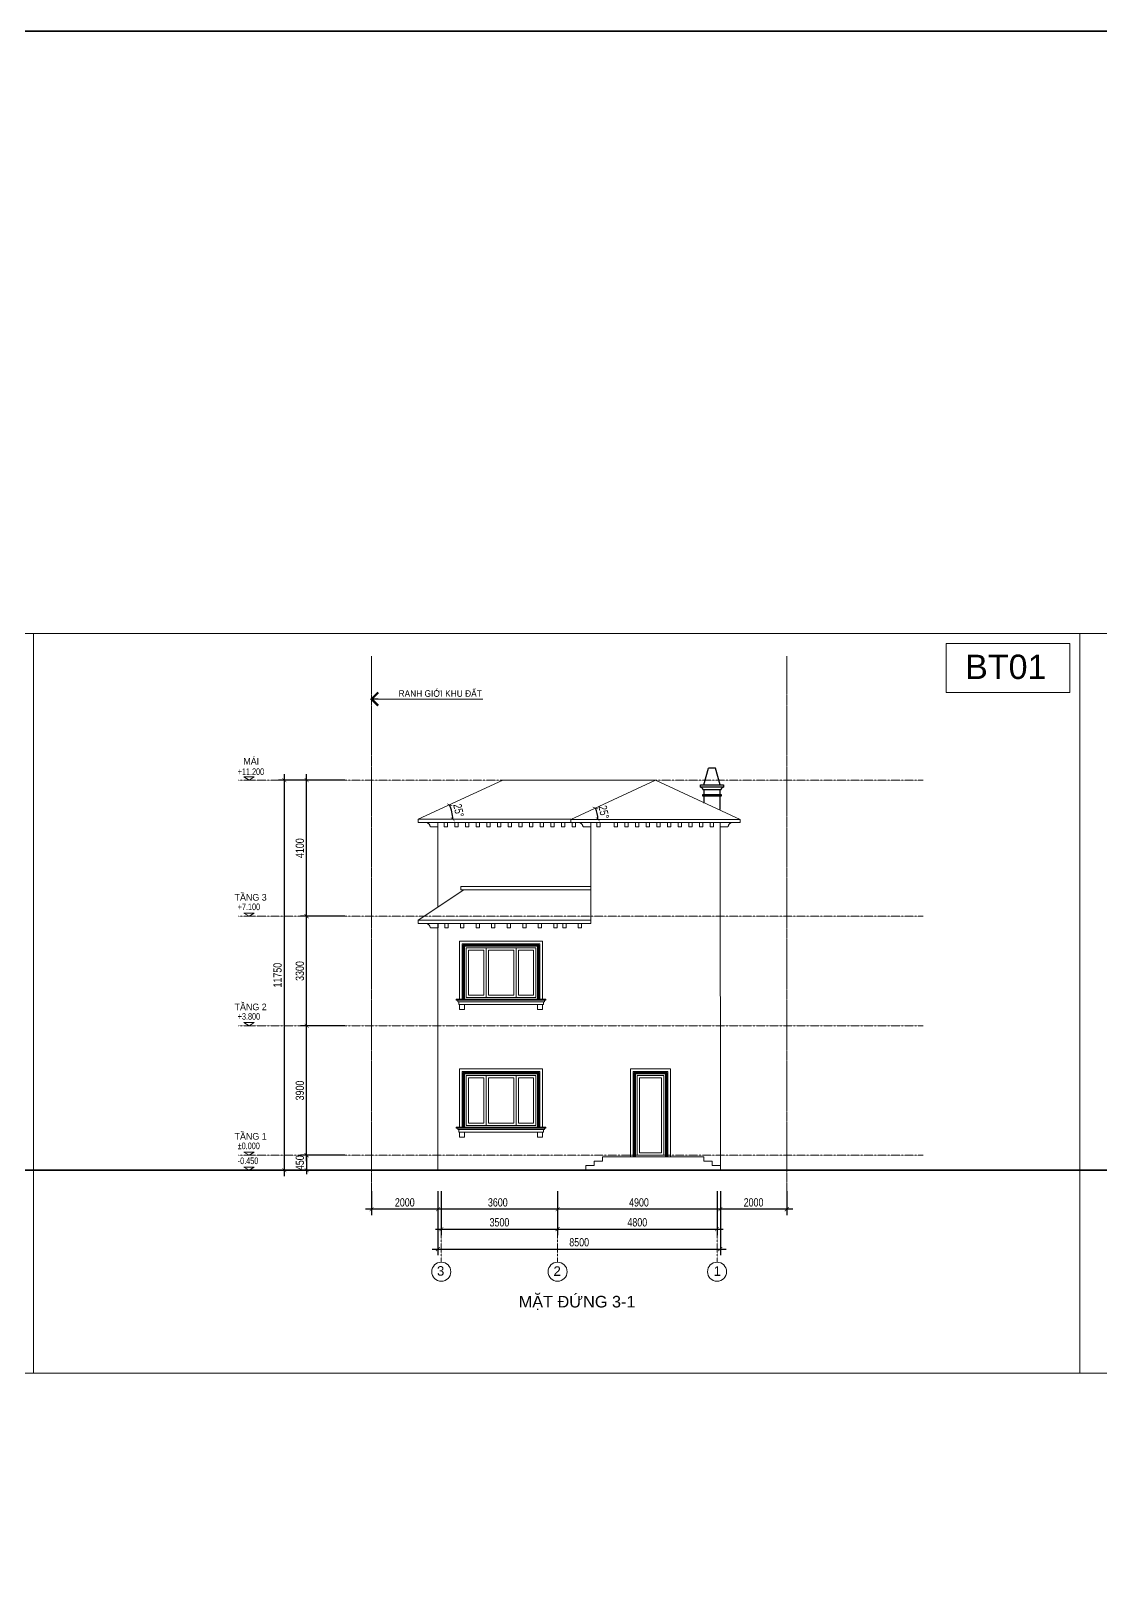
# Model space of a CAD drawing. Header units: millimetres. Extents: x 33748 to 451939, y -263262 to 62681.
# Drawn here: x 305517 to 337714, y 15701 to 62681 of the extents above; entities that cross this region are included whole.
import ezdxf
from ezdxf.enums import TextEntityAlignment as Align

# ---------------------------------------------------------------- set-up
doc = ezdxf.new("R2010")
doc.units = ezdxf.units.MM
doc.header["$PDMODE"] = 98
doc.linetypes.add('CENTER', pattern=[50.8, 31.75, -6.35, 6.35, -6.35])
doc.linetypes.add('HIDDEN', pattern=[0.375, 0.25, -0.125])
doc.layers.get('Defpoints').update_dxf_attribs({"color": 202, "lineweight": 13})
for name, color, linetype, lineweight in [('-CENTER', 143, 'CENTER', 13), ('-CONCRETE', 1, 'Continuous', 35), ('-DIM', 9, 'Continuous', 13), ('-DOOR', 137, 'Continuous', 9), ('-HATCH', 8, 'Continuous', 5), ('-KH', 143, 'Continuous', 13), ('-LINE1', 7, 'Continuous', 18), ('-RANH GIOI KHU DAT', 12, 'CENTER', 18), ('-TEXT', 7, 'Continuous', 15), ('-WALL', 4, 'Continuous', 35), ('A72', 9, 'Continuous', 5)]:
    doc.layers.add(name, color=color, linetype=linetype, lineweight=lineweight)
for name, color, linetype in [('-HATCH CONCRETE', 54, 'Continuous'), ('1-NETMANH', 8, 'Continuous'), ('12. NET DIM', 9, 'Continuous'), ('SOLO', 7, 'Continuous')]:
    doc.layers.add(name, color=color, linetype=linetype)
doc.styles.add('1', font='arial.ttf')
doc.styles.add('AVANH', font='', dxfattribs={"width": 0.8})
doc.styles.get("Standard").update_dxf_attribs({"font": 'arial.ttf'})
doc.styles.add('vnavanth', font='', dxfattribs={"width": 0.8})
doc.styles.add('X-5M-DH-TUM1$0$AVANTH', font='arial.ttf', dxfattribs={"width": 0.9})
doc.styles.add('X-ALL-SECTION$0$ROMANS', font='arial.ttf')
doc.styles.get('AVANH').set_extended_font_data('.VnAvantH')
doc.styles.get('vnavanth').set_extended_font_data('.VnAvantH')
doc.dimstyles.new('C_100A3', dxfattribs={"dimscale": 100, "dimtxt": 2.5, "dimasz": 1.2, "dimexe": 1.8, "dimexo": 0, "dimgap": 0.75, "dimtad": 1, "dimdec": 0, "dimzin": 0, "dimdsep": 46, "dimtxsty": 'AVANH', "dimblk": 'ARCHTICK', "dimcen": 0, "dimdle": 1.8, "dimclrd": 256, "dimclre": 256, "dimclrt": 7, "dimadec": 0, "dimazin": 0, "dimtfac": 0.0001, "dimtdec": 0, "dimtix": 1, "dimtmove": 2, "dimatfit": 3, "dimldrblk": 'ARCHTICK', "dimfxl": 1.8, "dimtolj": 1, "dimtzin": 0, "dimarcsym": 0})
doc.dimstyles.new('X-ALL-SECTION$0$ARROWS', dxfattribs={"dimscale": 100, "dimtxt": 2, "dimasz": 1, "dimexe": 2, "dimexo": 5, "dimgap": 1, "dimtad": 1, "dimdec": 0, "dimzin": 0, "dimdsep": 46, "dimtxsty": 'X-ALL-SECTION$0$ROMANS', "dimblk": 'X-ALL-SECTION$0$ARROWS', "dimcen": 0, "dimclrd": 256, "dimclre": 256, "dimclrt": 256, "dimazin": 0, "dimtfac": 0.5, "dimtdec": 0, "dimtofl": 0, "dimtmove": 2, "dimatfit": 3, "dimldrblk": 'X-ALL-SECTION$0$ARROWS', "dimfxl": 1, "dimtolj": 1, "dimtzin": 0, "dimlwd": -1, "dimlwe": -1, "dimarcsym": 0})

# ---------------------------------------------------------------- blocks, each defined once
blk = doc.blocks.new('_ARCHTICK')
at = {"const_width": 0.15}
blk.add_lwpolyline([(-0.5, -0.5), (0.5, 0.5)], dxfattribs=at)
blk = doc.blocks.new('*D735')
at = {"layer": '12. NET DIM', "lineweight": -2, "transparency": 16777216}
for p, q in [((326262, 27736), (326262, 27016)), ((328262, 27736), (328262, 27016)), ((328442, 27196), (326082, 27196))]:
    blk.add_line(p, q, dxfattribs=at)
at = {"layer": 'Defpoints', "color": 0, "transparency": 16777216}
for p in [(326262, 27736), (328262, 27736), (326262, 27196)]:
    blk.add_point(p, dxfattribs=at)
at = {"layer": '12. NET DIM', "lineweight": -2, "transparency": 16777216, "xscale": 120, "yscale": 120, "zscale": 120, "rotation": 180}
blk.add_blockref('_ARCHTICK', (326262, 27196), dxfattribs=at)
at = {"layer": '12. NET DIM', "lineweight": -2, "transparency": 16777216, "xscale": 120, "yscale": 120, "zscale": 120}
blk.add_blockref('_ARCHTICK', (328262, 27196), dxfattribs=at)
at = {"layer": '12. NET DIM', "color": 7, "transparency": 16777216, "insert": (327262, 27400), "char_height": 250, "attachment_point": 5, "style": 'AVANH'}
blk.add_mtext('\\A1;2000', dxfattribs=at)
blk = doc.blocks.new('*D736')
at = {"layer": '12. NET DIM', "lineweight": -2, "transparency": 16777216}
for p, q in [((321362, 27736), (321362, 27016)), ((326262, 27736), (326262, 27016)), ((326442, 27196), (321182, 27196))]:
    blk.add_line(p, q, dxfattribs=at)
at = {"layer": 'Defpoints', "color": 0, "transparency": 16777216}
for p in [(321362, 27736), (326262, 27736), (321362, 27196)]:
    blk.add_point(p, dxfattribs=at)
at = {"layer": '12. NET DIM', "lineweight": -2, "transparency": 16777216, "xscale": 120, "yscale": 120, "zscale": 120, "rotation": 180}
blk.add_blockref('_ARCHTICK', (321362, 27196), dxfattribs=at)
at = {"layer": '12. NET DIM', "lineweight": -2, "transparency": 16777216, "xscale": 120, "yscale": 120, "zscale": 120}
blk.add_blockref('_ARCHTICK', (326262, 27196), dxfattribs=at)
at = {"layer": '12. NET DIM', "color": 7, "transparency": 16777216, "insert": (323812, 27400), "char_height": 250, "attachment_point": 5, "style": 'AVANH'}
blk.add_mtext('\\A1;4900', dxfattribs=at)
blk = doc.blocks.new('*D737')
at = {"layer": '12. NET DIM', "lineweight": -2, "transparency": 16777216}
for p, q in [((317762, 27736), (317762, 27016)), ((321362, 27736), (321362, 27016)), ((321542, 27196), (317582, 27196))]:
    blk.add_line(p, q, dxfattribs=at)
at = {"layer": 'Defpoints', "color": 0, "transparency": 16777216}
for p in [(317762, 27736), (321362, 27736), (317762, 27196)]:
    blk.add_point(p, dxfattribs=at)
at = {"layer": '12. NET DIM', "lineweight": -2, "transparency": 16777216, "xscale": 120, "yscale": 120, "zscale": 120, "rotation": 180}
blk.add_blockref('_ARCHTICK', (317762, 27196), dxfattribs=at)
at = {"layer": '12. NET DIM', "lineweight": -2, "transparency": 16777216, "xscale": 120, "yscale": 120, "zscale": 120}
blk.add_blockref('_ARCHTICK', (321362, 27196), dxfattribs=at)
at = {"layer": '12. NET DIM', "color": 7, "transparency": 16777216, "insert": (319562, 27400), "char_height": 250, "attachment_point": 5, "style": 'AVANH'}
blk.add_mtext('\\A1;3600', dxfattribs=at)
blk = doc.blocks.new('*D738')
at = {"layer": '12. NET DIM', "lineweight": -2, "transparency": 16777216}
for p, q in [((315762, 27736), (315762, 27016)), ((317762, 27736), (317762, 27016)), ((317942, 27196), (315582, 27196))]:
    blk.add_line(p, q, dxfattribs=at)
at = {"layer": 'Defpoints', "color": 0, "transparency": 16777216}
for p in [(315762, 27736), (317762, 27736), (315762, 27196)]:
    blk.add_point(p, dxfattribs=at)
at = {"layer": '12. NET DIM', "lineweight": -2, "transparency": 16777216, "xscale": 120, "yscale": 120, "zscale": 120, "rotation": 180}
blk.add_blockref('_ARCHTICK', (315762, 27196), dxfattribs=at)
at = {"layer": '12. NET DIM', "lineweight": -2, "transparency": 16777216, "xscale": 120, "yscale": 120, "zscale": 120}
blk.add_blockref('_ARCHTICK', (317762, 27196), dxfattribs=at)
at = {"layer": '12. NET DIM', "color": 7, "transparency": 16777216, "insert": (316762, 27400), "char_height": 250, "attachment_point": 5, "style": 'AVANH'}
blk.add_mtext('\\A1;2000', dxfattribs=at)
blk = doc.blocks.new('*D739')
at = {"layer": '12. NET DIM', "lineweight": -2, "transparency": 16777216}
for p, q in [((317862, 27736), (317862, 26416)), ((321362, 27736), (321362, 26416)), ((317682, 26596), (321542, 26596))]:
    blk.add_line(p, q, dxfattribs=at)
at = {"layer": 'Defpoints', "color": 0, "transparency": 16777216}
for p in [(317862, 27736), (321362, 27736), (321362, 26596)]:
    blk.add_point(p, dxfattribs=at)
at = {"layer": '12. NET DIM', "lineweight": -2, "transparency": 16777216, "xscale": 120, "yscale": 120, "zscale": 120, "rotation": 180}
blk.add_blockref('_ARCHTICK', (317862, 26596), dxfattribs=at)
at = {"layer": '12. NET DIM', "lineweight": -2, "transparency": 16777216, "xscale": 120, "yscale": 120, "zscale": 120}
blk.add_blockref('_ARCHTICK', (321362, 26596), dxfattribs=at)
at = {"layer": '12. NET DIM', "color": 7, "transparency": 16777216, "insert": (319612, 26800), "char_height": 250, "attachment_point": 5, "style": 'AVANH'}
blk.add_mtext('\\A1;3500', dxfattribs=at)
blk = doc.blocks.new('*D740')
at = {"layer": '12. NET DIM', "lineweight": -2, "transparency": 16777216}
for p, q in [((321362, 27736), (321362, 26416)), ((326162, 27736), (326162, 26416)), ((321182, 26596), (326342, 26596))]:
    blk.add_line(p, q, dxfattribs=at)
at = {"layer": 'Defpoints', "color": 0, "transparency": 16777216}
for p in [(321362, 27736), (326162, 27736), (326162, 26596)]:
    blk.add_point(p, dxfattribs=at)
at = {"layer": '12. NET DIM', "lineweight": -2, "transparency": 16777216, "xscale": 120, "yscale": 120, "zscale": 120, "rotation": 180}
blk.add_blockref('_ARCHTICK', (321362, 26596), dxfattribs=at)
at = {"layer": '12. NET DIM', "lineweight": -2, "transparency": 16777216, "xscale": 120, "yscale": 120, "zscale": 120}
blk.add_blockref('_ARCHTICK', (326162, 26596), dxfattribs=at)
at = {"layer": '12. NET DIM', "color": 7, "transparency": 16777216, "insert": (323762, 26800), "char_height": 250, "attachment_point": 5, "style": 'AVANH'}
blk.add_mtext('\\A1;4800', dxfattribs=at)
blk = doc.blocks.new('*D741')
at = {"layer": '12. NET DIM', "lineweight": -2, "transparency": 16777216}
for p, q in [((317762, 27736), (317762, 25816)), ((326262, 27736), (326262, 25816)), ((317582, 25996), (326442, 25996))]:
    blk.add_line(p, q, dxfattribs=at)
at = {"layer": 'Defpoints', "color": 0, "transparency": 16777216}
for p in [(317762, 27736), (326262, 27736), (326262, 25996)]:
    blk.add_point(p, dxfattribs=at)
at = {"layer": '12. NET DIM', "lineweight": -2, "transparency": 16777216, "xscale": 120, "yscale": 120, "zscale": 120, "rotation": 180}
blk.add_blockref('_ARCHTICK', (317762, 25996), dxfattribs=at)
at = {"layer": '12. NET DIM', "lineweight": -2, "transparency": 16777216, "xscale": 120, "yscale": 120, "zscale": 120}
blk.add_blockref('_ARCHTICK', (326262, 25996), dxfattribs=at)
at = {"layer": '12. NET DIM', "color": 7, "transparency": 16777216, "insert": (322012, 26200), "char_height": 250, "attachment_point": 5, "style": 'AVANH'}
blk.add_mtext('\\A1;8500', dxfattribs=at)
blk = doc.blocks.new('*D742')
at = {"layer": '-DIM', "lineweight": -2, "transparency": 16777216}
for p, q in [((313808, 28641), (313808, 32901)), ((314962, 32721), (313628, 32721)), ((314962, 28821), (313628, 28821))]:
    blk.add_line(p, q, dxfattribs=at)
at = {"layer": 'Defpoints', "color": 0, "transparency": 16777216}
for p in [(313808, 32721), (314962, 32721), (314962, 28821)]:
    blk.add_point(p, dxfattribs=at)
at = {"layer": '-DIM', "lineweight": -2, "transparency": 16777216, "xscale": 120, "yscale": 120, "zscale": 120}
for p, rotation in [((313808, 32721), 90), ((313808, 28821), 270)]:
    blk.add_blockref('_ARCHTICK', p, dxfattribs=dict(at, rotation=rotation))
at = {"layer": '-DIM', "color": 7, "transparency": 16777216, "insert": (313604, 30771), "char_height": 250, "attachment_point": 5, "rotation": 90, "style": 'AVANH'}
blk.add_mtext('\\A1;3900', dxfattribs=at)
blk = doc.blocks.new('*D743')
at = {"layer": '-DIM', "lineweight": -2, "transparency": 16777216}
for p, q in [((313808, 32541), (313808, 36201)), ((314962, 36021), (313628, 36021)), ((314962, 32721), (313628, 32721))]:
    blk.add_line(p, q, dxfattribs=at)
at = {"layer": 'Defpoints', "color": 0, "transparency": 16777216}
for p in [(313808, 36021), (314962, 36021), (314962, 32721)]:
    blk.add_point(p, dxfattribs=at)
at = {"layer": '-DIM', "lineweight": -2, "transparency": 16777216, "xscale": 120, "yscale": 120, "zscale": 120}
for p, rotation in [((313808, 36021), 90), ((313808, 32721), 270)]:
    blk.add_blockref('_ARCHTICK', p, dxfattribs=dict(at, rotation=rotation))
at = {"layer": '-DIM', "color": 7, "transparency": 16777216, "insert": (313604, 34371), "char_height": 250, "attachment_point": 5, "rotation": 90, "style": 'AVANH'}
blk.add_mtext('\\A1;3300', dxfattribs=at)
blk = doc.blocks.new('*D744')
at = {"layer": '-DIM', "lineweight": -2, "transparency": 16777216}
for p, q in [((314962, 40121), (313628, 40121)), ((313808, 35841), (313808, 40301)), ((314962, 36021), (313628, 36021))]:
    blk.add_line(p, q, dxfattribs=at)
at = {"layer": 'Defpoints', "color": 0, "transparency": 16777216}
for p in [(313808, 40121), (314962, 40121), (314962, 36021)]:
    blk.add_point(p, dxfattribs=at)
at = {"layer": '-DIM', "lineweight": -2, "transparency": 16777216, "xscale": 120, "yscale": 120, "zscale": 120}
for p, rotation in [((313808, 40121), 90), ((313808, 36021), 270)]:
    blk.add_blockref('_ARCHTICK', p, dxfattribs=dict(at, rotation=rotation))
at = {"layer": '-DIM', "color": 7, "transparency": 16777216, "insert": (313604, 38071), "char_height": 250, "attachment_point": 5, "rotation": 90, "style": 'AVANH'}
blk.add_mtext('\\A1;4100', dxfattribs=at)
blk = doc.blocks.new('*D745')
at = {"layer": '-DIM', "lineweight": -2, "transparency": 16777216}
for p, q in [((314962, 40121), (312956, 40121)), ((313136, 40301), (313136, 28191)), ((314962, 28371), (312956, 28371))]:
    blk.add_line(p, q, dxfattribs=at)
at = {"layer": 'Defpoints', "color": 0, "transparency": 16777216}
for p in [(314962, 40121), (313136, 28371), (314962, 28371)]:
    blk.add_point(p, dxfattribs=at)
at = {"layer": '-DIM', "lineweight": -2, "transparency": 16777216, "xscale": 120, "yscale": 120, "zscale": 120}
for p, rotation in [((313136, 40121), 90), ((313136, 28371), 270)]:
    blk.add_blockref('_ARCHTICK', p, dxfattribs=dict(at, rotation=rotation))
at = {"layer": '-DIM', "color": 7, "transparency": 16777216, "insert": (312932, 34246), "char_height": 250, "attachment_point": 5, "rotation": 90, "style": 'AVANH'}
blk.add_mtext('\\A1;11750', dxfattribs=at)
blk = doc.blocks.new('*D746')
at = {"layer": '-DIM', "lineweight": -2, "transparency": 16777216}
for p, q in [((314962, 28821), (313628, 28821)), ((313808, 28821), (313808, 28941)), ((313808, 28821), (313808, 28371)), ((314962, 28371), (313628, 28371)), ((313808, 28371), (313808, 28251))]:
    blk.add_line(p, q, dxfattribs=at)
at = {"layer": 'Defpoints', "color": 0, "transparency": 16777216}
for p in [(314962, 28821), (313808, 28371), (314962, 28371)]:
    blk.add_point(p, dxfattribs=at)
at = {"layer": '-DIM', "lineweight": -2, "transparency": 16777216, "xscale": 120, "yscale": 120, "zscale": 120}
for p, rotation in [((313808, 28821), 270), ((313808, 28371), 90)]:
    blk.add_blockref('_ARCHTICK', p, dxfattribs=dict(at, rotation=rotation))
at = {"layer": '-DIM', "color": 7, "transparency": 16777216, "insert": (313604, 28596), "char_height": 250, "attachment_point": 5, "rotation": 90, "style": 'AVANH'}
blk.add_mtext('\\A1;450', dxfattribs=at)
blk = doc.blocks.new('X-ALL-SECTION$0$ARROWS')
blk.add_line((-1, 0), (0, 0))
at = {"const_width": 0.35}
blk.add_lwpolyline([(-1, -1), (0, 0), (-1, 1)], dxfattribs=at)
blk = doc.blocks.new('*D815')
at = {"layer": '-HATCH CONCRETE', "lineweight": -2, "transparency": 16777216}
blk.add_arc((317162, 38941), 1045, 359.9966, 24.8156, dxfattribs=at)
at = {"layer": 'Defpoints', "color": 0, "transparency": 16777216}
for p in [(319712, 40120), (318196, 39091), (317162, 38941), (317162, 38941), (321761, 38941)]:
    blk.add_point(p, dxfattribs=at)
at = {"layer": '-HATCH CONCRETE', "lineweight": -2, "transparency": 16777216, "xscale": 120, "yscale": 120, "zscale": 120}
for p, rotation in [((318111, 39380), 114.8155722865381), ((318207, 38941), 269.996565799268)]:
    blk.add_blockref('_ARCHTICK', p, dxfattribs=dict(at, rotation=rotation))
at = {"layer": '-HATCH CONCRETE', "color": 7, "transparency": 16777216, "insert": (318382, 39209), "char_height": 250, "attachment_point": 5, "rotation": 282.4061, "style": 'AVANH'}
blk.add_mtext('\\A1;25°', dxfattribs=at)
blk = doc.blocks.new('ARCHTICK')
at = {"color": 0, "linetype": 'ByBlock', "const_width": 0.15}
blk.add_lwpolyline([(-0.5, -0.5), (0.5, 0.5)], dxfattribs=at)
blk = doc.blocks.new('*D817')
at = {"layer": '-HATCH CONCRETE', "lineweight": -2, "transparency": 16777216}
blk.add_arc((321761, 38940), 813, 360, 24.8316, dxfattribs=at)
at = {"layer": 'Defpoints', "color": 0, "transparency": 16777216}
for p in [(324311, 40120), (322565, 39057), (321761, 38940), (321761, 38940), (326861, 38940)]:
    blk.add_point(p, dxfattribs=at)
at = {"layer": '-HATCH CONCRETE', "lineweight": -2, "transparency": 16777216, "xscale": 120, "yscale": 120, "zscale": 120}
for p, rotation in [((322499, 39281), 114.8315964417333), ((322574, 38940), 269.9999999999999)]:
    blk.add_blockref('_ARCHTICK', p, dxfattribs=dict(at, rotation=rotation))
at = {"layer": '-HATCH CONCRETE', "color": 7, "transparency": 16777216, "insert": (322754, 39159), "char_height": 250, "attachment_point": 5, "rotation": 282.4158, "style": 'AVANH'}
blk.add_mtext('\\A1;25°', dxfattribs=at)

msp = doc.modelspace()

# ---------------------------------------------------------------- linework, layer by layer
at = {"layer": '-CENTER', "ltscale": 0.1}
for p, q in [((311756.5, 40121), (314961.6, 40121)), ((311756.5, 40121, 0), (332368.4, 40121, 0)), ((311756.5, 36021), (314961.6, 36021)), ((311756.5, 36021, 0), (332368.4, 36021, 0)), ((311756.5, 32721), (314961.6, 32721)), ((311756.5, 32721, 0), (332368.4, 32721, 0)), ((311756.5, 28821), (314961.6, 28821)), ((311756.5, 28821, 0), (332368.4, 28821, 0)), ((311756.5, 28371), (314961.6, 28371)), ((317862, 27735.9), (317862, 25599.9)), ((321362.3, 27735.9), (321362.3, 25599.9)), ((326161.9, 27735.9), (326161.9, 25599.9))]:
    msp.add_line(p, q, dxfattribs=at)
at = {"layer": '-CONCRETE', "color": 1}
msp.add_lwpolyline([(123413.8, 62681.4), (451939.1, 62681.4), (451939.1, 10302.6), (123413.8, 10302.6)], close=True, dxfattribs=at)
at = {"layer": '-DOOR', "lineweight": 9}
for points in [[(318612, 33571), (320712, 33571), (320712, 35071), (318612, 35071)], [(318612, 33571), (319212, 33571), (319212, 35071), (318612, 35071)], [(318682, 33641), (319142, 33641), (319142, 35001), (318682, 35001)], [(319212, 33571), (320712, 33571), (320712, 35071), (319212, 35071)], [(319282, 33641), (320042, 33641), (320042, 35001), (319282, 35001)], [(320712, 33571), (320112, 33571), (320112, 35071), (320712, 35071)], [(320642, 33641), (320182, 33641), (320182, 35001), (320642, 35001)], [(318612, 29721), (320712, 29721), (320712, 31221), (318612, 31221)], [(318612, 29721), (319212, 29721), (319212, 31221), (318612, 31221)], [(318682, 29791), (319142, 29791), (319142, 31151), (318682, 31151)], [(319212, 29721), (320712, 29721), (320712, 31221), (319212, 31221)], [(319282, 29791), (320042, 29791), (320042, 31151), (319282, 31151)], [(320712, 29721), (320112, 29721), (320112, 31221), (320712, 31221)], [(320642, 29791), (320182, 29791), (320182, 31151), (320642, 31151)], [(323761.6, 31220.3), (324561.3, 31220.3), (324561.3, 28820.3), (323761.6, 28820.3)], [(324491.3, 31150.3), (323831.6, 31150.3), (323831.6, 28890.3), (324491.3, 28890.3)]]:
    msp.add_lwpolyline(points, close=True, dxfattribs=at)
msp.add_lwpolyline([(323761.6, 28820.3), (323761.6, 31220.3)], dxfattribs=at)
at = {"layer": '-HATCH'}
for p, q in [((321012, 33491), (318312, 33491)), ((320967, 33491), (318357, 33491)), ((318357, 33446), (320967, 33446)), ((318387, 33446), (320937, 33446)), ((321012, 29641), (318312, 29641)), ((320967, 29641), (318357, 29641)), ((318357, 29596), (320967, 29596)), ((318387, 29596), (320937, 29596))]:
    msp.add_line(p, q, dxfattribs=at)
at = {"layer": '-KH'}
for p, q in [((311923.8, 40121), (312223.8, 40121)), ((311923.8, 36021), (312223.8, 36021)), ((311923.8, 32721), (312223.8, 32721)), ((311923.8, 28821), (312223.8, 28821)), ((311923.8, 28371), (312223.8, 28371))]:
    msp.add_line(p, q, dxfattribs=at)
for points in [[(312232.9, 40217), (311914.7, 40217), (312073.8, 40121)], [(312232.9, 36117), (311914.7, 36117), (312073.8, 36021)], [(312232.9, 32817), (311914.7, 32817), (312073.8, 32721)], [(312232.9, 28917), (311914.7, 28917), (312073.8, 28821)], [(312232.9, 28467), (311914.7, 28467), (312073.8, 28371)]]:
    msp.add_lwpolyline(points, close=True, dxfattribs=at)
for centre in [(317862, 25313.6), (321362, 25313.6), (326161.6, 25313.6)]:
    msp.add_circle(centre, 286.3, dxfattribs=at)
for points in [[(312073.8, 40121), (312073.8, 40217), (312232.9, 40217), (312073.8, 40121)], [(312073.8, 36021), (312073.8, 36117), (312232.9, 36117), (312073.8, 36021)], [(312073.8, 32721), (312073.8, 32817), (312232.9, 32817), (312073.8, 32721)], [(312073.8, 28821), (312073.8, 28917), (312232.9, 28917), (312073.8, 28821)], [(312073.8, 28371), (312073.8, 28467), (312232.9, 28467), (312073.8, 28371)]]:
    msp.add_solid(points, dxfattribs=at)
at = {"layer": '-LINE1', "lineweight": 20}
for p, q in [((317162, 38941), (319711.6, 40120)), ((324310.6, 40120), (319711.6, 40120)), ((324310.6, 40120), (321760.6, 38940)), ((317762, 38841), (317762, 36301.6)), ((322360.8, 36921.1), (322360.5, 38841.1)), ((326261.6, 28371), (326260.5, 38841)), ((317762, 35799), (317762, 28371)), ((317762, 28371), (326261.6, 28371))]:
    msp.add_line(p, q, dxfattribs=at)
at = {"layer": '-LINE1'}
for p, q in [((324310.6, 40120), (326860.5, 38940)), ((317162, 35899), (318535.9, 36821)), ((322360.8, 36921.1), (318449.7, 36921)), ((318449.7, 36921), (318449.7, 36821)), ((318449.7, 36821), (322360.8, 36821.1))]:
    msp.add_line(p, q, dxfattribs=at)
for points in [[(336787, 44236.7), (333055.9, 44236.7), (333055.9, 42758.9), (336787, 42758.9)], [(336787, 44236.7), (333055.9, 44236.7), (333055.9, 42758.9), (336787, 42758.9)], [(317548.7, 38714), (317544.4, 38715.3), (317540.4, 38717), (317536.5, 38719.1), (317532.9, 38721.7), (317529.7, 38724.7), (317526.8, 38728.1), (317524.2, 38731.7), (317522.2, 38735.6), (317520.6, 38739.7), (317519.4, 38744), (317517.2, 38753), (317514.3, 38761.7), (317510.7, 38770.1), (317506.4, 38778.3), (317501.4, 38786.1), (317495.9, 38793.4), (317489.8, 38800.3), (317483.2, 38806.7), (317476.1, 38812.5), (317468.5, 38817.7), (317460.5, 38822.4), (317452.2, 38826.3), (317450.8, 38827), (317449.5, 38827.8), (317448.2, 38828.7), (317447, 38829.8), (317445.9, 38830.9), (317445, 38832.2), (317444.1, 38833.5), (317443.4, 38834.9), (317442.9, 38836.4), (317442.4, 38837.9), (317442.1, 38839.4), (317442, 38841), (317762, 38841), (317762, 38713), (317760.9, 38713), (317557.5, 38713), (317553.1, 38713.3)], [(317945, 38713), (317945, 38841), (318045, 38841), (318045, 38713)], [(318266, 38713), (318266, 38841), (318366, 38841), (318366, 38713)], [(318587.1, 38713), (318587.1, 38841), (318687.1, 38841), (318687.1, 38713)], [(318908.1, 38713), (318908.1, 38841), (319008.1, 38841), (319008.1, 38713)], [(319229.1, 38713), (319229.1, 38841), (319329.1, 38841), (319329.1, 38713)], [(319550.2, 38713), (319550.2, 38841), (319650.2, 38841), (319650.2, 38713)], [(319871.2, 38713), (319871.2, 38841), (319971.2, 38841), (319971.2, 38713)], [(320192.3, 38713), (320192.3, 38841), (320292.3, 38841), (320292.3, 38713)], [(320513.3, 38713), (320513.3, 38841), (320613.3, 38841), (320613.3, 38713)], [(320834.3, 38713), (320834.3, 38841), (320934.3, 38841), (320934.3, 38713)], [(321155.4, 38713), (321155.4, 38841), (321255.4, 38841), (321255.4, 38713)], [(321476.4, 38713), (321476.4, 38841), (321576.4, 38841), (321576.4, 38713)], [(321797.4, 38713.8), (321797.4, 38841.8), (321897.4, 38841.8), (321897.4, 38713.8)], [(322147.3, 38714.5), (322143.1, 38715.7), (322139, 38717.5), (322135.1, 38719.6), (322131.6, 38722.2), (322128.3, 38725.2), (322125.4, 38728.6), (322122.9, 38732.2), (322120.8, 38736.1), (322119.2, 38740.2), (322118, 38744.5), (322115.8, 38753.5), (322112.9, 38762.2), (322109.3, 38770.6), (322105, 38778.8), (322100.1, 38786.6), (322094.6, 38793.9), (322088.5, 38800.8), (322081.8, 38807.2), (322074.7, 38813), (322067.1, 38818.2), (322059.2, 38822.9), (322050.9, 38826.8), (322049.4, 38827.5), (322048.1, 38828.3), (322046.8, 38829.2), (322045.7, 38830.3), (322044.6, 38831.4), (322043.6, 38832.7), (322042.8, 38834), (322042.1, 38835.4), (322041.5, 38836.9), (322041, 38838.4), (322040.7, 38839.9), (322040.6, 38841.5), (322360.6, 38841.5), (322360.6, 38713.5), (322359.5, 38713.5), (322156.1, 38713.5), (322151.7, 38713.8)], [(322543.6, 38712), (322543.6, 38840), (322643.6, 38840), (322643.6, 38712)], [(323064.6, 38712), (323064.6, 38840), (323164.6, 38840), (323164.6, 38712)], [(323385.7, 38712), (323385.7, 38840), (323485.7, 38840), (323485.7, 38712)], [(323706.7, 38712), (323706.7, 38840), (323806.7, 38840), (323806.7, 38712)], [(324027.7, 38712), (324027.7, 38840), (324127.7, 38840), (324127.7, 38712)], [(324348.8, 38712), (324348.8, 38840), (324448.8, 38840), (324448.8, 38712)], [(324669.8, 38712), (324669.8, 38840), (324769.8, 38840), (324769.8, 38712)], [(324990.8, 38712), (324990.8, 38840), (325090.8, 38840), (325090.8, 38712)], [(325311.9, 38712), (325311.9, 38840), (325411.9, 38840), (325411.9, 38712)], [(325632.9, 38712), (325632.9, 38840), (325732.9, 38840), (325732.9, 38712)], [(325953.9, 38712), (325953.9, 38840), (326053.9, 38840), (326053.9, 38712)], [(326473.8, 38713), (326478.1, 38714.2), (326482.1, 38715.9), (326486, 38718.1), (326489.6, 38720.7), (326492.8, 38723.7), (326495.7, 38727), (326498.3, 38730.7), (326500.3, 38734.6), (326501.9, 38738.7), (326503.1, 38743), (326505.3, 38751.9), (326508.2, 38760.6), (326511.8, 38769.1), (326516.1, 38777.2), (326521, 38785), (326526.6, 38792.4), (326532.7, 38799.3), (326539.3, 38805.6), (326546.4, 38811.5), (326554, 38816.7), (326562, 38821.3), (326570.3, 38825.3), (326571.7, 38825.9), (326573, 38826.8), (326574.3, 38827.7), (326575.5, 38828.7), (326576.6, 38829.9), (326577.5, 38831.1), (326578.4, 38832.5), (326579.1, 38833.9), (326579.6, 38835.3), (326580.1, 38836.8), (326580.4, 38838.4), (326580.5, 38840), (326260.5, 38840), (326260.5, 38712), (326261.6, 38712), (326465, 38712), (326469.4, 38712.2)], [(317549.8, 35672), (317545.5, 35673.3), (317541.4, 35675), (317537.6, 35677.1), (317534, 35679.7), (317530.7, 35682.7), (317527.8, 35686.1), (317525.3, 35689.7), (317523.2, 35693.6), (317521.6, 35697.7), (317520.5, 35702), (317518.3, 35711), (317515.3, 35719.7), (317511.7, 35728.1), (317507.4, 35736.3), (317502.5, 35744.1), (317497, 35751.4), (317490.9, 35758.3), (317484.2, 35764.7), (317477.1, 35770.5), (317469.6, 35775.7), (317461.6, 35780.4), (317453.3, 35784.3), (317451.9, 35785), (317450.5, 35785.8), (317449.3, 35786.7), (317448.1, 35787.8), (317447, 35788.9), (317446, 35790.2), (317445.2, 35791.5), (317444.5, 35792.9), (317443.9, 35794.4), (317443.5, 35795.9), (317443.2, 35797.4), (317443, 35799), (317763, 35799), (317763, 35671), (317762, 35671), (317558.5, 35671), (317554.1, 35671.3)], [(317970.1, 35671), (317970.1, 35799), (318070.1, 35799), (318070.1, 35671)], [(318438.5, 35671), (318438.5, 35799), (318538.5, 35799), (318538.5, 35671)], [(318906.9, 35671), (318906.9, 35799), (319006.9, 35799), (319006.9, 35671)], [(319375.3, 35671), (319375.3, 35799), (319475.3, 35799), (319475.3, 35671)], [(319843.7, 35671), (319843.7, 35799), (319943.7, 35799), (319943.7, 35671)], [(320312.1, 35671), (320312.1, 35799), (320412.1, 35799), (320412.1, 35671)], [(320780.5, 35671), (320780.5, 35799), (320880.5, 35799), (320880.5, 35671)], [(321248.9, 35671), (321248.9, 35799), (321348.9, 35799), (321348.9, 35671)], [(321517.3, 35671), (321517.3, 35799), (321617.3, 35799), (321617.3, 35671)], [(321985.7, 35671), (321985.7, 35799), (322085.7, 35799), (322085.7, 35671)]]:
    msp.add_lwpolyline(points, close=True, dxfattribs=at)
at = {"layer": '-LINE1', "lineweight": 20}
for points in [[(317162, 38941), (317162, 38842.5), (321760.6, 38840.7), (321760.6, 38940.7)], [(321760.6, 38940), (321760.6, 38841.5), (326860.5, 38840), (326860.5, 38940)]]:
    msp.add_lwpolyline(points, close=True, dxfattribs=at)
at = {"layer": '-LINE1'}
for points in [[(322360.8, 36921.1), (322360.8, 35799.1), (317162, 35799), (317162, 35899), (322360.9, 35899.1)], [(324611.3, 28820.3), (323711.6, 28820.3)]]:
    msp.add_lwpolyline(points, dxfattribs=at)
at = {"layer": '-LINE1', "color": 0, "lineweight": 20}
for points in [[(320912, 33521), (320912, 35271), (318412, 35271), (318412, 33521)], [(320762, 33521), (320762, 35121), (318562, 35121), (318562, 33521)], [(318312, 33521), (321012, 33521), (321012, 33491), (320967, 33491), (320967, 33446), (320937, 33446), (320937, 33366), (318387, 33366), (318387, 33446), (318357, 33446), (318357, 33491), (318312, 33491), (318312, 33521)], [(320912, 29671), (320912, 31421), (318412, 31421), (318412, 29671)], [(320762, 29671), (320762, 31271), (318562, 31271), (318562, 29671)], [(323561.6, 28770.3), (323561.6, 31420.4), (324761.3, 31420.3), (324761.3, 28770.3)], [(323711.6, 28770.3), (323711.6, 31270.3), (324611.3, 31270.3), (324611.3, 28770.3)], [(318312, 29671), (321012, 29671), (321012, 29641), (320967, 29641), (320967, 29596), (320937, 29596), (320937, 29516), (318387, 29516), (318387, 29596), (318357, 29596), (318357, 29641), (318312, 29641), (318312, 29671)]]:
    msp.add_lwpolyline(points, dxfattribs=at)
for points in [[(318412, 33366), (318561.9, 33366), (318561.9, 33214.9), (318412, 33214.9)], [(320762, 33366), (320911.9, 33366), (320911.9, 33216), (320762, 33216)], [(318412, 29516), (318561.9, 29516), (318561.9, 29364.9), (318412, 29364.9)], [(320762, 29516), (320911.9, 29516), (320911.9, 29366), (320762, 29366)]]:
    msp.add_lwpolyline(points, close=True, dxfattribs=at)
at = {"layer": '-LINE1', "lineweight": 20}
msp.add_lwpolyline([(322211.6, 28371), (322211.6, 28510.3), (322461.6, 28510.3), (322461.6, 28640.3), (322711.6, 28640.3), (322711.6, 28770.3), (325761.6, 28770.3), (325761.6, 28640.3), (326011.6, 28640.3), (326011.6, 28510.3), (326261.6, 28510.3), (326261.6, 28371)], dxfattribs=at)
at = {"layer": '-RANH GIOI KHU DAT', "linetype": 'HIDDEN', "ltscale": 10}
for points in [[(315761.6, 27573), (315761.6, 43851.5)], [(328261.6, 27573), (328261.6, 43851.5)]]:
    msp.add_lwpolyline(points, dxfattribs=at)
at = {"layer": '-WALL'}
for p, q in [((274085.9, 28371), (305585.9, 28371)), ((305585.9, 28371), (337085.9, 28371)), ((337085.9, 28371), (400085.9, 28371))]:
    msp.add_line(p, q, dxfattribs=at)
at = {"layer": '1-NETMANH', "lineweight": 20}
for p, q in [((318492, 35191), (320832, 35191)), ((318492, 35191), (318492, 33521)), ((318522, 35161), (320802, 35161)), ((318522, 35161), (318522, 33521)), ((318542, 35141), (320782, 35141)), ((318542, 35141), (318542, 33521)), ((320782, 35141), (320782, 33521)), ((320802, 35161), (320802, 33521)), ((320832, 35191), (320832, 33521)), ((318492, 31341), (320832, 31341)), ((318492, 31341), (318492, 29671)), ((318522, 31311), (320802, 31311)), ((318522, 31311), (318522, 29671)), ((318542, 31291), (320782, 31291)), ((318542, 31291), (318542, 29671)), ((320782, 31291), (320782, 29671)), ((320802, 31311), (320802, 29671)), ((320832, 31341), (320832, 29671)), ((323641.6, 31340.3), (324681.3, 31340.3)), ((323641.6, 31340.3), (323641.6, 28770.3)), ((323671.6, 31310.3), (324651.3, 31310.3)), ((323671.6, 31310.3), (323671.6, 28770.3)), ((323691.6, 31290.3), (324631.3, 31290.3)), ((323691.6, 31290.3), (323691.6, 28770.3)), ((324631.3, 31290.3), (324631.3, 28770.3)), ((324651.3, 31310.3), (324651.3, 28770.3)), ((324681.3, 31340.3), (324681.3, 28770.3))]:
    msp.add_line(p, q, dxfattribs=at)
at = {"layer": 'Defpoints'}
for points in [[(274085.9, 22260.6), (305585.9, 22260.6), (305585.9, 44535.6), (274085.9, 44535.6)], [(305585.9, 22260.6), (337085.9, 22260.6), (337085.9, 44535.6), (305585.9, 44535.6)], [(305585.9, 22260.6), (337085.9, 22260.6), (337085.9, 44535.6), (305585.9, 44535.6)], [(337085.9, 22260.6), (368585.9, 22260.6), (368585.9, 44535.6), (337085.9, 44535.6)]]:
    msp.add_lwpolyline(points, close=True, dxfattribs=at)
at = {"layer": 'SOLO'}
for p, q in [((325760.7, 39980.7), (325910, 40480.7)), ((326111.5, 40480.7), (325910, 40480.7)), ((326260.7, 39980.7), (326111.5, 40480.7)), ((325760.7, 39840.7), (325760.7, 39690.7)), ((325760.7, 39640.7), (325760.7, 39425.1)), ((326260.7, 39690.7), (326260.7, 39840.7)), ((326260.7, 39241.4), (326260.7, 39640.7))]:
    msp.add_line(p, q, dxfattribs=at)
msp.add_lwpolyline([(326360.7, 39910.7), (325660.7, 39910.7), (325660.7, 39980.7), (326360.7, 39980.7), (326360.7, 39910.7)], dxfattribs=at)
msp.add_lwpolyline([(325660.7, 39910.7, -0.4142136), (325730.7, 39840.7), (326290.7, 39840.7, -0.4142136), (326360.7, 39910.7)], format="xyb", dxfattribs=at)
msp.add_lwpolyline([(326290.7, 39690.7), (326290.7, 39640.7), (325730.7, 39640.7), (325730.7, 39690.7)], close=True, dxfattribs=at)

# ---------------------------------------------------------------- texts
at = {"layer": '-TEXT', "color": 4, "style": '1'}
msp.add_text('BT01', height=733.71, dxfattribs=at).set_placement((334855.2, 42947.5), align=Align.BOTTOM_CENTER)
msp.add_text('BT01', height=733.71, dxfattribs=at).set_placement((334855.2, 42947.5), align=Align.BOTTOM_CENTER)
at = {"layer": '-TEXT', "color": 2, "style": 'X-5M-DH-TUM1$0$AVANTH', "width": 0.9}
msp.add_text('RANH GIỚI KHU ĐẤT', height=200, dxfattribs=at).set_placement((316574.9, 42630.7))
at = {"layer": '-TEXT', "style": '1', "width": 0.75}
for s, p in [('+11.200', (311733.8, 40275.2)), ('+7.100', (311733.8, 36204.3)), ('+3.800', (311733.8, 32904.3)), ('%%P0.000', (311733.8, 29004.3)), ('-0.450', (311733.8, 28554.3))]:
    msp.add_text(s, height=200, dxfattribs=at).set_placement(p)
at = {"layer": '-TEXT', "color": 2, "style": 'vnavanth'}
for s, height, p in [('M¸I', 200, (311902.6, 40590.3)), ('TÇNG 3', 200, (311639.1, 36490.3)), ('TÇNG 2', 199.96, (311639.1, 33190.3)), ('TÇNG 1', 199.96, (311639.1, 29290.3))]:
    msp.add_text(s, height=height, dxfattribs=at).set_placement(p)
at = {"layer": '-TEXT', "color": 2, "style": '1'}
for s, p in [('3', (317841.5, 25336.8)), ('2', (321349.5, 25331.7)), ('1', (326169.7, 25331.7))]:
    msp.add_text(s, height=286.3, dxfattribs=at).set_placement(p, align=Align.MIDDLE_CENTER)
at = {"layer": '-TEXT', "color": 4}
msp.add_text('MẶT ĐỨNG 3-1', height=350, dxfattribs=at).set_placement((321949.2, 24235.7, 0), align=Align.CENTER)

# ---------------------------------------------------------------- dimensions: what is measured, and where the dimension line sits
at = {"layer": '-DIM'}
for base, p1, p2, picture, middle in [((313136, 28371, 0), (314961.6, 40121, 0), (314961.6, 28371, 0), '*D745', (312931.7, 34246, 0)), ((313808, 40121, 0), (314961.6, 36021, 0), (314961.6, 40121, 0), '*D744', (313603.7, 38071, 0)), ((313808, 36021, 0), (314961.6, 32721, 0), (314961.6, 36021, 0), '*D743', (313603.7, 34371, 0)), ((313808, 32721, 0), (314961.6, 28821, 0), (314961.6, 32721, 0), '*D742', (313603.7, 30771, 0)), ((313808, 28371, 0), (314961.6, 28821, 0), (314961.6, 28371, 0), '*D746', (313603.7, 28596, 0))]:
    dim = msp.add_linear_dim(base=base, p1=p1, p2=p2, angle=90, dimstyle='C_100A3', dxfattribs=at)
    dim.commit()
    dim.dimension.update_dxf_attribs({"geometry": picture, "text_midpoint": middle})
at = {"layer": '-HATCH CONCRETE'}
for base, line1, line2, picture, middle in [((318196.1, 39091.3), ((321760.6, 38940.7), (317162, 38941)), ((317162, 38941), (319711.6, 40120)), '*D815', (318382.1, 39209.4)), ((322565.4, 39057), ((326860.5, 38940), (321760.6, 38940)), ((324310.6, 40120), (321760.6, 38940)), '*D817', (322754.4, 39158.7))]:
    dim = msp.add_angular_dim_2l(base=base, line1=line1, line2=line2, dimstyle='C_100A3', override={"dimldrblk": 'ARCHTICK'}, dxfattribs=at)
    dim.commit()
    dim.dimension.update_dxf_attribs({"geometry": picture, "text_midpoint": middle})
at = {"layer": '12. NET DIM'}
for base, p1, p2, picture, middle in [((315761.6, 27196.1), (317762, 27735.9), (315761.6, 27735.9), '*D738', (316761.8, 27400.4)), ((317762, 27196.1), (321362, 27735.9), (317762, 27735.9), '*D737', (319562, 27400.4)), ((326261.6, 25996.1), (317762, 27735.9), (326261.6, 27735.9), '*D741', (322011.8, 26200.4)), ((321362, 26596.1), (317862, 27735.9), (321362, 27735.9), '*D739', (319612, 26800.4)), ((321362, 27196.1), (326261.6, 27735.9), (321362, 27735.9), '*D736', (323811.8, 27400.4)), ((326161.6, 26596.1), (321362, 27735.9), (326161.6, 27735.9), '*D740', (323761.8, 26800.4)), ((326261.6, 27196.1), (328261.6, 27735.9), (326261.6, 27735.9), '*D735', (327261.6, 27400.4))]:
    dim = msp.add_linear_dim(base=base, p1=p1, p2=p2, angle=180, dimstyle='C_100A3', dxfattribs=at)
    dim.commit()
    dim.dimension.update_dxf_attribs({"geometry": picture, "text_midpoint": middle})

# ---------------------------------------------------------------- leaders
at = {"layer": 'A72'}
msp.add_leader([(315761.6, 42560.7), (319112.7, 42560.7)], dimstyle='X-ALL-SECTION$0$ARROWS', override={"dimasz": 2, "dimtad": 0}, dxfattribs=at)

doc.saveas('drawing.dxf')
